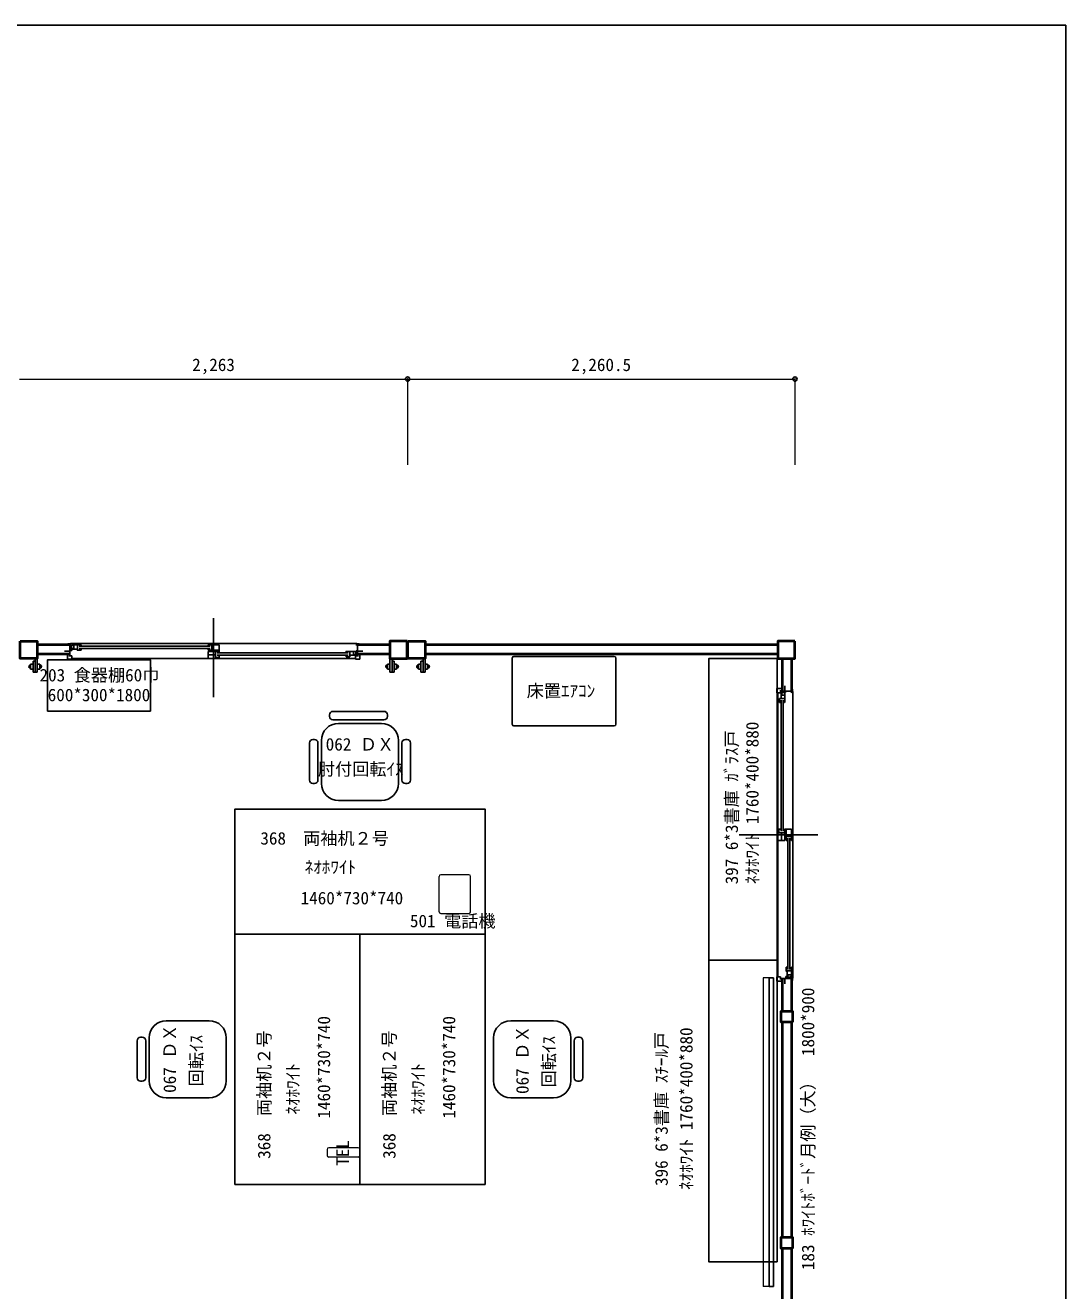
# Model space of a CAD drawing. Units: millimetres, scale not verified. Extents: x -9777 to 9888, y -7062 to 6920.
# Drawn here: x 3815 to 9885, y -463 to 6920 of the extents above; entities that cross this region are included whole.
import ezdxf
from ezdxf.enums import TextEntityAlignment as Align

# ---------------------------------------------------------------- set-up
doc = ezdxf.new("R2010")
doc.units = ezdxf.units.MM
doc.header["$LTSCALE"] = 50
doc.header["$PDMODE"] = 32
doc.header["$PDSIZE"] = 25
for name, color, linetype, lineweight in [('0-0', 7, 'Continuous', 25), ('0-1', 7, 'Continuous', 25), ('0-2', 7, 'Continuous', 25)]:
    doc.layers.add(name, color=color, linetype=linetype, lineweight=lineweight)
doc.styles.add('ＭＳ ゴシック', font='')
doc.styles.get('ＭＳ ゴシック').set_extended_font_data('MS Gothic')

msp = doc.modelspace()

# ---------------------------------------------------------------- linework, layer by layer
at = {"layer": '0-0'}
msp.add_lwpolyline([(-9777.2, 6920.35), (9884.96, 6920.35), (9884.96, -7062.09)], dxfattribs=at)
at = {"layer": '0-1', "color": 4, "lineweight": 18}
for p, q in [((3781.9, 4855.79), (6044.9, 4855.79)), ((6044.9, 4855.79), (6044.9, 4355.79)), ((6044.9, 4855.79), (6044.9, 4355.79)), ((6044.9, 4855.79), (8305.4, 4855.79)), ((8305.4, 4855.79), (8305.4, 4355.79))]:
    msp.add_line(p, q, dxfattribs=at)
at = {"layer": '0-1'}
for p, q in [((4913.4, 3460.21), (4913.4, 3000.2)), ((4043.4, 3267.54), (4074.4, 3267.54)), ((4060.4, 3220.79), (4060.4, 3250.79)), ((4063.1, 3310.54), (4074.4, 3310.54)), ((4068.4, 3267.54), (4068.4, 3264.54)), ((4077.9, 3313.54), (4074.4, 3310.04)), ((4074.4, 3310.54), (4074.4, 3240.54)), ((4074.4, 3306.29), (4084.4, 3306.29)), ((4082.39, 3294.29), (4074.4, 3294.29)), ((4074.4, 3276.79), (4086.9, 3276.79)), ((4074.4, 3272.79), (4086.9, 3272.79)), ((4084.46, 3301.79), (4077.4, 3301.79)), ((4077.9, 3313.54), (5748.9, 3313.54)), ((4080.4, 3284.49), (4080.4, 3280.29)), ((4080.4, 3284.49), (4097.1, 3284.49)), ((4080.4, 3280.29), (4118.85, 3280.29)), ((4082.4, 3298.79), (4084.4, 3298.79)), ((4087.4, 3293.79), (4082.42, 3294.29)), ((4084.4, 3306.29), (4084.4, 3304.79)), ((4084.4, 3301.79), (4084.4, 3298.79)), ((4084.46, 3301.79), (4095.39, 3305.79)), ((4086.9, 3276.79), (4086.9, 3272.79)), ((4140.4, 3305.79), (4095.39, 3305.79)), ((4095.4, 3280.29), (4117.9, 3280.29)), ((4097.1, 3305.79), (4097.1, 3280.29)), ((4117.9, 3275.29), (4117.9, 3280.29)), ((4117.9, 3279.79), (4117.9, 3274.29)), ((4117.9, 3274.29), (4140.4, 3274.29)), ((4118.85, 3305.79), (4118.85, 3280.29)), ((4128.4, 3296.79), (4892.9, 3296.79)), ((4128.4, 3284.79), (4892.9, 3284.79)), ((4140.4, 3305.79), (4140.4, 3303.79)), ((4140.4, 3276.39), (4140.4, 3277.79)), ((4140.4, 3277.49), (4140.4, 3274.29)), ((4880.9, 3305.79), (4880.9, 3303.79)), ((4880.9, 3305.79), (4945.9, 3305.79)), ((4880.9, 3276.39), (4880.9, 3277.79)), ((4880.9, 3277.49), (4880.9, 3274.29)), ((4945.9, 3274.29), (4880.9, 3274.29)), ((4945.9, 3266.79), (4880.9, 3266.79)), ((4880.9, 3266.79), (4880.9, 3225.29)), ((4902.7, 3274.29), (4902.7, 3305.79)), ((4924.9, 3266.79), (4924.9, 3231.59)), ((4929.6, 3266.79), (4929.6, 3272.39)), ((4937.9, 3272.39), (4929.6, 3272.39)), ((4932.9, 3268.79), (4945.9, 3268.79)), ((4933.9, 3257.79), (5698.4, 3257.79)), ((4945.9, 3268.79), (4945.9, 3305.79)), ((4945.9, 3300.49), (4945.9, 3269.29)), ((4945.9, 3266.79), (4945.9, 3264.79)), ((5707.95, 3266.79), (5707.95, 3245.29)), ((5729.15, 3266.79), (5729.15, 3245.29)), ((5746.4, 3249.49), (5729.15, 3249.49)), ((5744.4, 3259.29), (5739.4, 3258.79)), ((5742.4, 3306.29), (5742.4, 3304.79)), ((5752.4, 3306.29), (5742.4, 3306.29)), ((5742.4, 3266.79), (5742.4, 3263.79)), ((5744.4, 3263.79), (5742.4, 3263.79)), ((5752.4, 3270.69), (5744.4, 3270.69)), ((5744.4, 3259.29), (5752.4, 3259.29)), ((5746.4, 3249.49), (5746.4, 3245.29)), ((5748.9, 3313.54), (5752.4, 3310.04)), ((5752.4, 3310.54), (5752.4, 3240.54)), ((5763.7, 3310.54), (5752.4, 3310.54)), ((5783.4, 3267.54), (5752.4, 3267.54)), ((5758.4, 3267.54), (5758.4, 3264.54)), ((5766.4, 3220.79), (5766.4, 3250.79)), ((3845.4, 3192.29), (3845.4, 3164.29)), ((3845.4, 3192.29), (3860.4, 3192.29)), ((3860.4, 3210.79), (3860.4, 3145.79)), ((3860.4, 3210.79), (3872.4, 3210.79)), ((3872.4, 3225.79), (3872.4, 3145.79)), ((3884.4, 3225.79), (3884.4, 3145.79)), ((3884.4, 3192.29), (3899.4, 3192.29)), ((3899.4, 3192.29), (3899.4, 3164.29)), ((4060.4, 3220.79), (4085.4, 3220.79)), ((4068.4, 3240.54), (4085.4, 3240.54)), ((4085.4, 3240.54), (4085.4, 3225.54)), ((4085.4, 3225.54), (4085.4, 3220.79)), ((4085.4, 3225.54), (5741.4, 3225.54)), ((4880.9, 3247.04), (4924.9, 3247.04)), ((4945.9, 3231.59), (4924.9, 3231.59)), ((4933.9, 3245.79), (5698.4, 3245.79)), ((5686.4, 3237.39), (5686.4, 3238.79)), ((5686.4, 3238.49), (5686.4, 3235.29)), ((5708.9, 3235.29), (5686.4, 3235.29)), ((5746.4, 3245.29), (5707.95, 3245.29)), ((5708.9, 3245.29), (5708.9, 3235.29)), ((5741.4, 3240.54), (5741.4, 3225.54)), ((5758.4, 3240.54), (5741.4, 3240.54)), ((5741.4, 3225.54), (5741.4, 3220.79)), ((5766.4, 3220.79), (5741.4, 3220.79)), ((5927.4, 3192.29), (5927.4, 3164.29)), ((5942.4, 3192.29), (5927.4, 3192.29)), ((5942.4, 3225.79), (5942.4, 3145.79)), ((5954.4, 3225.79), (5954.4, 3145.79)), ((5966.4, 3210.79), (5954.4, 3210.79)), ((5966.4, 3210.79), (5966.4, 3145.79)), ((5981.4, 3192.29), (5966.4, 3192.29)), ((5981.4, 3192.29), (5981.4, 3164.29)), ((6108.4, 3192.29), (6108.4, 3164.29)), ((6108.4, 3192.29), (6123.4, 3192.29)), ((6123.4, 3210.79), (6123.4, 3145.79)), ((6123.4, 3210.79), (6135.4, 3210.79)), ((6135.4, 3225.79), (6135.4, 3145.79)), ((6147.4, 3225.79), (6147.4, 3145.79)), ((6147.4, 3192.29), (6162.4, 3192.29)), ((6162.4, 3192.29), (6162.4, 3164.29)), ((3845.4, 3164.29), (3860.4, 3164.29)), ((3860.4, 3145.79), (3884.4, 3145.79)), ((3884.4, 3164.29), (3899.4, 3164.29)), ((5942.4, 3164.29), (5927.4, 3164.29)), ((5966.4, 3145.79), (5942.4, 3145.79)), ((5981.4, 3164.29), (5966.4, 3164.29)), ((6108.4, 3164.29), (6123.4, 3164.29)), ((6123.4, 3145.79), (6147.4, 3145.79)), ((6147.4, 3164.29), (6162.4, 3164.29)), ((8200.4, 3049.79), (8200.4, 3024.79)), ((8200.4, 3049.79), (8230.4, 3049.79)), ((8220.15, 3041.79), (8220.15, 3024.79)), ((8290.15, 3035.79), (8220.15, 3035.79)), ((8224.9, 3029.79), (8224.9, 2991.34)), ((8229.1, 3029.79), (8224.9, 3029.79)), ((8229.1, 3029.79), (8229.1, 3012.54)), ((8238.9, 3027.79), (8238.4, 3022.79)), ((8238.9, 3027.79), (8238.9, 3035.79)), ((8243.4, 3032.79), (8243.4, 3030.79)), ((8246.4, 3032.79), (8243.4, 3032.79)), ((8243.4, 3027.79), (8243.4, 3025.79)), ((8247.15, 3041.79), (8244.15, 3041.79)), ((8246.4, 2969.79), (8246.4, 3032.79)), ((8247.15, 3066.79), (8247.15, 3035.79)), ((8250.3, 3035.79), (8250.3, 3027.79)), ((8293.15, 3032.29), (8289.65, 3035.79)), ((8290.15, 3047.09), (8290.15, 3035.79)), ((8293.15, 1361.29), (8293.15, 3032.29)), ((8205.15, 3024.79), (8200.4, 3024.79)), ((8205.15, 1368.79), (8205.15, 3024.79)), ((8220.15, 3024.79), (8205.15, 3024.79)), ((8214.9, 2992.29), (8214.9, 2969.79)), ((8224.9, 2992.29), (8214.9, 2992.29)), ((8218.1, 2969.79), (8214.9, 2969.79)), ((8217, 2969.79), (8218.4, 2969.79)), ((8246.4, 3012.54), (8224.9, 3012.54)), ((8246.4, 2991.34), (8224.9, 2991.34)), ((8225.4, 2217.29), (8225.4, 2981.79)), ((8237.4, 2217.29), (8237.4, 2981.79)), ((8246.4, 3025.79), (8243.4, 3025.79)), ((8244.4, 2969.79), (8246.4, 2969.79)), ((8204.9, 2229.29), (8204.9, 2164.29)), ((8218.4, 2229.29), (8204.9, 2229.29)), ((8211.2, 2229.29), (8211.2, 2208.29)), ((8246.4, 2229.29), (8244.4, 2229.29)), ((8246.4, 2229.29), (8246.4, 2164.29)), ((8248.4, 2229.29), (8285.4, 2229.29)), ((8248.4, 2216.29), (8248.4, 2229.29)), ((8280.1, 2229.29), (8248.9, 2229.29)), ((8252, 2221.29), (8252, 2212.99)), ((8253.9, 2229.29), (8253.9, 2164.29)), ((8285.4, 2164.29), (8285.4, 2229.29)), ((8439.82, 2196.79), (7979.81, 2196.79)), ((8246.4, 2164.29), (8204.9, 2164.29)), ((8246.4, 2208.29), (8211.2, 2208.29)), ((8226.65, 2164.29), (8226.65, 2208.29)), ((8246.4, 2212.99), (8252, 2212.99)), ((8253.9, 2186.09), (8285.4, 2186.09)), ((8257.1, 2164.29), (8253.9, 2164.29)), ((8256, 2164.29), (8257.4, 2164.29)), ((8264.4, 1411.79), (8264.4, 2176.29)), ((8276.4, 1411.79), (8276.4, 2176.29)), ((8285.4, 2164.29), (8283.4, 2164.29)), ((8257.1, 1423.79), (8253.9, 1423.79)), ((8256, 1423.79), (8257.4, 1423.79)), ((8285.4, 1423.79), (8283.4, 1423.79)), ((8285.4, 1423.79), (8285.4, 1378.78)), ((8200.4, 1343.79), (8200.4, 1368.79)), ((8205.15, 1368.79), (8200.4, 1368.79)), ((8200.4, 1343.79), (8230.4, 1343.79)), ((8220.15, 1368.79), (8205.15, 1368.79)), ((8220.15, 1351.79), (8220.15, 1368.79)), ((8247.15, 1351.79), (8244.15, 1351.79)), ((8247.15, 1326.79), (8247.15, 1357.79)), ((8252.4, 1357.79), (8252.4, 1370.29)), ((8256.4, 1370.29), (8252.4, 1370.29)), ((8254.9, 1401.29), (8259.9, 1401.29)), ((8256.4, 1357.79), (8256.4, 1370.29)), ((8259.9, 1363.79), (8259.9, 1402.24)), ((8285.4, 1402.24), (8259.9, 1402.24)), ((8259.9, 1378.79), (8259.9, 1401.29)), ((8285.4, 1380.49), (8259.9, 1380.49)), ((8264.1, 1363.79), (8259.9, 1363.79)), ((8264.1, 1363.79), (8264.1, 1380.49)), ((8273.4, 1370.79), (8273.9, 1365.81)), ((8273.9, 1365.78), (8273.9, 1357.79)), ((8278.4, 1365.79), (8278.4, 1367.79)), ((8281.4, 1367.79), (8278.4, 1367.79)), ((8278.4, 1360.79), (8278.4, 1362.79)), ((8281.4, 1360.79), (8278.4, 1360.79)), ((8281.4, 1367.85), (8285.4, 1378.78)), ((8281.4, 1367.85), (8281.4, 1360.79)), ((8285.9, 1367.79), (8284.4, 1367.79)), ((8285.9, 1357.79), (8285.9, 1367.79)), ((8293.15, 1361.29), (8289.65, 1357.79))]:
    msp.add_line(p, q, dxfattribs=at)
at = {"layer": '0-1', "color": 2, "lineweight": 40}
for p, q in [((4074.4, 3305.79), (3884.4, 3305.79)), ((4074.4, 3250.79), (3884.4, 3250.79)), ((5942.4, 3305.79), (5752.4, 3305.79)), ((5942.4, 3250.79), (5752.4, 3250.79)), ((8205.4, 3305.79), (6147.4, 3305.79)), ((8205.4, 3250.79), (6147.4, 3250.79)), ((8230.4, 3225.79), (8230.4, 3035.79)), ((8285.4, 3225.79), (8285.4, 3035.79)), ((8230.4, 1357.79), (8230.4, 1167.79)), ((8285.4, 1357.79), (8285.4, 1167.79)), ((8230.4, 1102.79), (8230.4, -151.21)), ((8285.4, 1102.79), (8285.4, -151.21)), ((8230.4, -216.21), (8230.4, -2274.21)), ((8285.4, -216.21), (8285.4, -2274.21))]:
    msp.add_line(p, q, dxfattribs=at)
for points in [[(3784.4, 3325.79), (3884.4, 3325.79), (3884.4, 3225.79), (3784.4, 3225.79)], [(6042.4, 3325.79), (5942.4, 3325.79), (5942.4, 3225.79), (6042.4, 3225.79)], [(6047.4, 3325.79), (6147.4, 3325.79), (6147.4, 3225.79), (6047.4, 3225.79)], [(8305.4, 3325.79), (8205.4, 3325.79), (8205.4, 3225.79), (8305.4, 3225.79)], [(8290.4, 1102.79), (8225.4, 1102.79), (8225.4, 1167.79), (8290.4, 1167.79)], [(8290.4, -216.21), (8225.4, -216.21), (8225.4, -151.21), (8290.4, -151.21)]]:
    msp.add_lwpolyline(points, close=True, dxfattribs=at)
at = {"layer": '0-1'}
for points in [[(4077.4, 3301.79), (4077.4, 3298.79), (4079.4, 3298.79)], [(5686.4, 3264.79), (5686.4, 3266.79), (5749.4, 3266.79)], [(5749.4, 3266.79), (5749.4, 3263.79), (5747.4, 3263.79)], [(4945.9, 3238.79), (4945.9, 3225.29), (4880.9, 3225.29)], [(8285.9, 3035.79), (8285.9, 3025.79), (8284.4, 3025.79)], [(8259.4, 1401.29), (8253.9, 1401.29), (8253.9, 1423.79)], [(8290.15, 1346.49), (8290.15, 1357.79), (8220.15, 1357.79)]]:
    msp.add_lwpolyline(points, dxfattribs=at)
for centre, radius, start, end in [((4082.39, 3293.99), 0.3, 84.2894, 90), ((3845.4, 3178.29), 10, 89.99998, 269.99998), ((3899.4, 3178.29), 10, 270, 90), ((5927.4, 3178.29), 10, 90, 270), ((5981.4, 3178.29), 10, 270, 90), ((6108.4, 3178.29), 10, 89.99998, 269.99998), ((6162.4, 3178.29), 10, 270, 90), ((8273.6, 1365.78), 0.3, 0, 5.71059)]:
    msp.add_arc(centre, radius, start, end, dxfattribs=at)
at = {"layer": '0-1', "color": 4}
for p in [(6044.9, 4855.79), (8305.4, 4855.79)]:
    msp.add_point(p, dxfattribs=at)
at = {"layer": '0-2'}
for p, q in [((6656.14, 2842.53), (6656.14, 3227.53)), ((7251.14, 3237.53), (6666.14, 3237.53)), ((7261.14, 2842.53), (7261.14, 3227.53)), ((5589.81, 2887.13), (5589.81, 2897.13)), ((5907.58, 2917.13), (5609.81, 2917.13)), ((5927.58, 2897.13), (5927.58, 2887.13)), ((5907.58, 2867.13), (5609.81, 2867.13)), ((5892.4, 2847.13), (5642.4, 2847.13)), ((6666.14, 2832.53), (7251.14, 2832.53)), ((5472.4, 2516.36), (5472.4, 2732.81)), ((5502.4, 2752.81), (5492.4, 2752.81)), ((5522.4, 2732.81), (5522.4, 2516.36)), ((5542.4, 2497.13), (5542.4, 2747.13)), ((5992.4, 2747.13), (5992.4, 2497.13)), ((6012.4, 2516.36), (6012.4, 2732.81)), ((6042.4, 2752.81), (6032.4, 2752.81)), ((6062.4, 2732.81), (6062.4, 2516.36)), ((5502.4, 2496.36), (5492.4, 2496.36)), ((6042.4, 2496.36), (6032.4, 2496.36)), ((5892.4, 2397.13), (5642.4, 2397.13)), ((4637.4, 1112.13), (4887.4, 1112.13)), ((6647.4, 1112.13), (6897.4, 1112.13)), ((4467.4, 995.13), (4467.4, 779.01)), ((4487.4, 1015.13), (4497.4, 1015.13)), ((4517.4, 995.13), (4517.4, 779.01)), ((4537.4, 1012.13), (4537.4, 762.13)), ((4987.4, 1012.13), (4987.4, 762.13)), ((6547.4, 762.13), (6547.4, 1012.13)), ((6997.4, 762.13), (6997.4, 1012.13)), ((7017.4, 779.13), (7017.4, 995.26)), ((7037.4, 1015.26), (7047.4, 1015.26)), ((7067.4, 779.13), (7067.4, 995.26)), ((4497.4, 759.01), (4487.4, 759.01)), ((7047.4, 759.13), (7037.4, 759.13)), ((4887.4, 662.13), (4637.4, 662.13)), ((6897.4, 662.13), (6647.4, 662.13))]:
    msp.add_line(p, q, dxfattribs=at)
at = {"layer": '0-2', "color": 4, "lineweight": 18}
for p, q in [((6228.77, 1747.75), (6228.77, 1953.75)), ((6402.77, 1963.75), (6238.77, 1963.75)), ((6412.77, 1747.75), (6412.77, 1953.75)), ((6238.77, 1737.75), (6402.77, 1737.75)), ((8119.44, 1361.4), (8119.44, -438.6)), ((8154.44, 1361.4), (8119.44, 1361.4)), ((5757.19, 371.17), (5585.19, 371.17)), ((5575.19, 361.17), (5575.19, 326.17)), ((5757.19, 316.17), (5585.19, 316.17)), ((5767.19, 326.17), (5767.19, 361.17)), ((8154.44, -438.6), (8119.44, -438.6))]:
    msp.add_line(p, q, dxfattribs=at)
at = {"layer": '0-2'}
for points in [[(3945.27, 2918.64), (3945.27, 3218.64), (4545.27, 3218.64), (4545.27, 2918.64)], [(8202.21, 1465.28), (7802.21, 1465.28), (7802.21, 3225.28), (8202.21, 3225.28)], [(5037.4, 1617.13), (5037.4, 2347.13), (6497.4, 2347.13), (6497.4, 1617.13)], [(5767.4, 157.13), (5037.4, 157.13), (5037.4, 1617.13), (5767.4, 1617.13)], [(6497.4, 157.13), (5767.4, 157.13), (5767.4, 1617.13), (6497.4, 1617.13)], [(8202.21, -294.72), (7802.21, -294.72), (7802.21, 1465.28), (8202.21, 1465.28)], [(8154.44, 1361.4), (8179.44, 1361.4), (8179.44, -438.6), (8154.44, -438.6)]]:
    msp.add_lwpolyline(points, close=True, dxfattribs=at)
for centre, radius, start, end in [((6666.14, 3227.53), 10, 90, 180), ((7251.14, 3227.53), 10, 0, 90), ((5609.81, 2897.13), 20, 90, 180), ((5609.81, 2897.13), 20, 90, 180), ((5609.81, 2887.13), 20, 180, 270), ((5907.58, 2897.13), 20, 0, 90), ((5907.58, 2887.13), 20, 270, 0), ((5642.4, 2747.13), 100, 90, 180), ((5892.4, 2747.13), 100, 0, 90), ((6666.14, 2842.53), 10, 180, 270), ((7251.14, 2842.53), 10, 270, 0), ((5492.4, 2732.81), 20, 90, 180), ((5502.4, 2732.81), 20, 0, 90), ((6032.4, 2732.81), 20, 90, 180), ((6042.4, 2732.81), 20, 0, 90), ((5492.4, 2516.36), 20, 180, 270), ((5502.4, 2516.36), 20, 270, 0), ((6032.4, 2516.36), 20, 180, 270), ((6042.4, 2516.36), 20, 270, 0), ((5642.4, 2497.13), 100, 180, 270), ((5892.4, 2497.13), 100, 270, 0), ((4637.4, 1012.13), 100, 90, 180), ((4887.4, 1012.13), 100, 0, 90), ((6647.4, 1012.13), 100, 90, 180), ((6897.4, 1012.13), 100, 0, 90), ((4487.4, 995.13), 20, 90, 180), ((4497.4, 995.13), 20, 0, 90), ((7037.4, 995.26), 20, 90, 180), ((7047.4, 995.26), 20, 0, 90), ((4487.4, 779.01), 20, 180, 270), ((4497.4, 779.01), 20, 270, 0), ((4637.4, 762.13), 100, 180, 270), ((4887.4, 762.13), 100, 270, 0), ((6647.4, 762.13), 100, 180, 270), ((6897.4, 762.13), 100, 270, 0), ((7037.4, 779.13), 20, 180, 270), ((7047.4, 779.13), 20, 270, 0)]:
    msp.add_arc(centre, radius, start, end, dxfattribs=at)
at = {"layer": '0-2', "color": 4, "lineweight": 18}
for centre, start, end in [((6238.77, 1953.75), 90, 180), ((6402.77, 1953.75), 0, 90), ((6238.77, 1747.75), 180, 270), ((6402.77, 1747.75), 270, 0), ((5585.19, 361.17), 90, 180), ((5757.19, 361.17), 0, 90), ((5585.19, 326.17), 180, 270), ((5757.19, 326.17), 270, 0)]:
    msp.add_arc(centre, 10, start, end, dxfattribs=at)

# ---------------------------------------------------------------- texts
at = {"layer": '0-1', "color": 4, "style": 'ＭＳ ゴシック'}
for s, p in [('2,263', (4788.4, 4880.79)), ('2,260.5', (7000.15, 4880.79))]:
    msp.add_text(s, height=73.31, dxfattribs=at).set_placement(p, align=Align.BOTTOM_LEFT)
at = {"layer": '0-2', "color": 4, "style": 'ＭＳ ゴシック'}
for s, p in [('203 食器棚60巾', (3897.87, 3069.84)), ('600*300*1800', (3945.52, 2954.32)), ('床置ｴｱｺﾝ', (6740.14, 2978.06)), ('062 ＤＸ', (5567.57, 2666.37)), ('肘付回転ｲｽ', (5522.07, 2521.6)), ('368\u3000両袖机２号', (5186.35, 2117.71)), ('ﾈｵﾎﾜｲﾄ', (5444.59, 1950.11)), ('1460*730*740', (5421.2, 1769.08)), ('501 電話機', (6059.04, 1635.51))]:
    msp.add_text(s, height=73.31, dxfattribs=at).set_placement(p, align=Align.BOTTOM_LEFT)
for s, p in [('ﾈｵﾎﾜｲﾄ 1760*400*880', (8115, 1908.78)), ('397 6*3書庫 ｶﾞﾗｽ戸', (7994.95, 1907.85)), ('183 ﾎﾜｲﾄﾎﾞｰﾄﾞ月例（大）\u30001800*900', (8440.21, -343.29)), ('1460*730*740', (5615.46, 540.93)), ('1460*730*740', (6345.46, 540.93)), ('067 ＤＸ', (4715.98, 691.03)), ('368\u3000両袖机２号', (5266.82, 306.08)), ('368\u3000両袖机２号', (5996.82, 306.08)), ('067 ＤＸ', (6773.56, 684.62)), ('396 6*3書庫 ｽﾁｰﾙ戸', (7585.16, 147.85)), ('ﾈｵﾎﾜｲﾄ 1760*400*880', (7729.64, 124.58)), ('回転ｲｽ', (4870.41, 729.64)), ('回転ｲｽ', (6927.98, 723.23)), ('ﾈｵﾎﾜｲﾄ', (5434.42, 564.32)), ('ﾈｵﾎﾜｲﾄ', (6164.42, 564.32)), ('TEL', (5725.35, 266.19))]:
    msp.add_text(s, height=73.31, rotation=90, dxfattribs=at).set_placement(p, align=Align.BOTTOM_LEFT)

doc.saveas('drawing.dxf')
